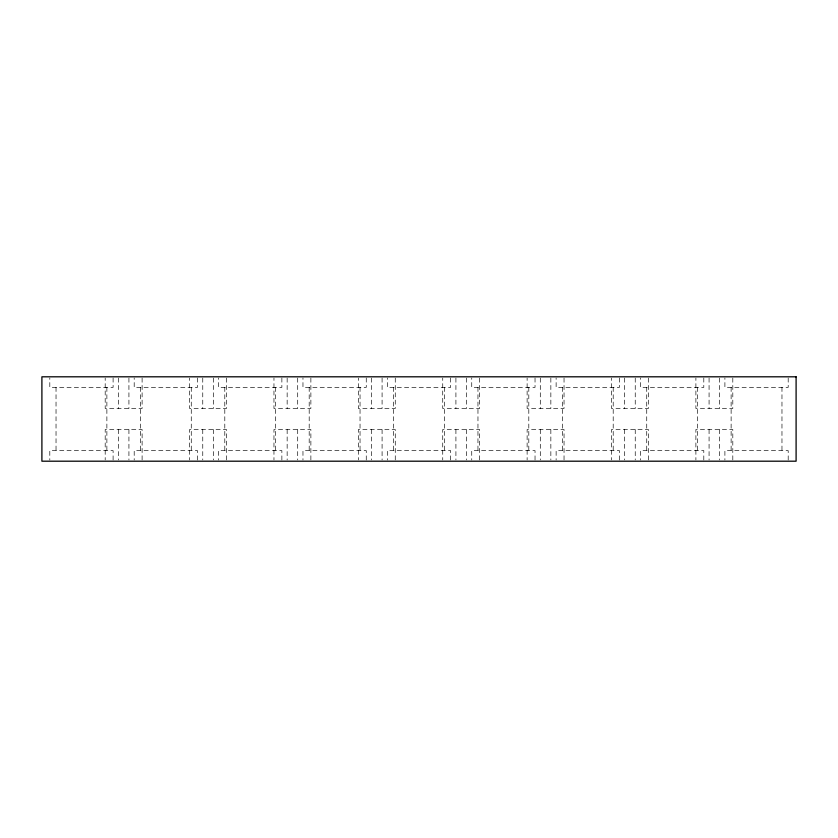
<?xml version="1.0" encoding="UTF-8"?>
<svg xmlns="http://www.w3.org/2000/svg" width="838" height="838" viewBox="0 0 838 838"><rect width="100%" height="100%" fill="white"/><g stroke="black" fill="none" stroke-linecap="round" stroke-linejoin="round"><path stroke-width="0.63" stroke-dasharray="4.19 3.14" d="M788.191 377.98L788.191 387.355L724.901 387.355L724.901 377.98M788.191 460.02L788.191 450.645L724.901 450.645L724.901 460.02M781.969 387.355L781.969 450.645M732.81 378.074L732.81 408.452L695.896 408.452L695.896 378.074M732.81 459.926L732.81 429.548L695.896 429.548L695.896 459.926M731.124 387.355L731.124 450.645M719.622 378.074L719.622 408.452M719.622 429.548L719.622 459.926M709.074 378.074L709.074 408.452M709.074 429.548L709.074 459.926M703.805 377.98L703.805 387.355L640.515 387.355L640.515 377.98M703.805 460.02L703.805 450.645L640.515 450.645L640.515 460.02M697.583 387.355L697.583 450.645M648.423 378.074L648.423 408.452L611.51 408.452L611.51 378.074M648.423 459.926L648.423 429.548L611.51 429.548L611.51 459.926M646.737 387.355L646.737 450.645M635.235 378.074L635.235 408.452M635.235 429.548L635.235 459.926M624.687 378.074L624.687 408.452M624.687 429.548L624.687 459.926M619.418 377.98L619.418 387.355L556.128 387.355L556.128 377.98M619.418 460.02L619.418 450.645L556.128 450.645L556.128 460.02M613.196 387.355L613.196 450.645M564.037 378.074L564.037 408.452L527.123 408.452L527.123 378.074M564.037 459.926L564.037 429.548L527.123 429.548L527.123 459.926M562.35 387.355L562.35 450.645M550.849 378.074L550.849 408.452M550.849 429.548L550.849 459.926M540.301 378.074L540.301 408.452M540.301 429.548L540.301 459.926M535.032 377.98L535.032 387.355L471.742 387.355L471.742 377.98M535.032 460.02L535.032 450.645L471.742 450.645L471.742 460.02M528.809 387.355L528.809 450.645M479.65 378.074L479.65 408.452L442.736 408.452L442.736 378.074M479.65 459.926L479.65 429.548L442.736 429.548L442.736 459.926M477.964 387.355L477.964 450.645M466.462 378.074L466.462 408.452M466.462 429.548L466.462 459.926M455.914 378.074L455.914 408.452M455.914 429.548L455.914 459.926M450.645 377.98L450.645 387.355L387.355 387.355L387.355 377.98M450.645 460.02L450.645 450.645L387.355 450.645L387.355 460.02M444.423 387.355L444.423 450.645M395.264 378.074L395.264 408.452L358.35 408.452L358.35 378.074M395.264 459.926L395.264 429.548L358.35 429.548L358.35 459.926M393.577 387.355L393.577 450.645M382.086 378.074L382.086 408.452M382.086 429.548L382.086 459.926M371.538 378.074L371.538 408.452M371.538 429.548L371.538 459.926M366.258 377.98L366.258 387.355L302.968 387.355L302.968 377.98M366.258 460.02L366.258 450.645L302.968 450.645L302.968 460.02M360.036 387.355L360.036 450.645M310.877 378.074L310.877 408.452L273.963 408.452L273.963 378.074M310.877 459.926L310.877 429.548L273.963 429.548L273.963 459.926M309.191 387.355L309.191 450.645M297.7 378.074L297.7 408.452M297.7 429.548L297.7 459.926M287.151 378.074L287.151 408.452M287.151 429.548L287.151 459.926M281.872 377.98L281.872 387.355L218.582 387.355L218.582 377.98M281.872 460.02L281.872 450.645L218.582 450.645L218.582 460.02M275.65 387.355L275.65 450.645M226.49 378.074L226.49 408.452L189.577 408.452L189.577 378.074M226.49 459.926L226.49 429.548L189.577 429.548L189.577 459.926M224.804 387.355L224.804 450.645M213.313 378.074L213.313 408.452M213.313 429.548L213.313 459.926M202.765 378.074L202.765 408.452M202.765 429.548L202.765 459.926M197.485 377.98L197.485 387.355L134.195 387.355L134.195 377.98M197.485 460.02L197.485 450.645L134.195 450.645L134.195 460.02M191.263 387.355L191.263 450.645M142.104 378.074L142.104 408.452L105.19 408.452L105.19 378.074M142.104 459.926L142.104 429.548L105.19 429.548L105.19 459.926M140.417 387.355L140.417 450.645M128.926 378.074L128.926 408.452M128.926 429.548L128.926 459.926M118.378 378.074L118.378 408.452M118.378 429.548L118.378 459.926M113.099 377.98L113.099 387.355L49.809 387.355L49.809 377.98M113.099 460.02L113.099 450.645L49.809 450.645L49.809 460.02M106.876 387.355L106.876 450.645M56.031 387.355L56.031 450.645"/><path stroke-width="1.26" d="M796.1 376.807L41.9 376.807L41.9 461.193L796.1 461.193L796.1 376.807"/></g></svg>
